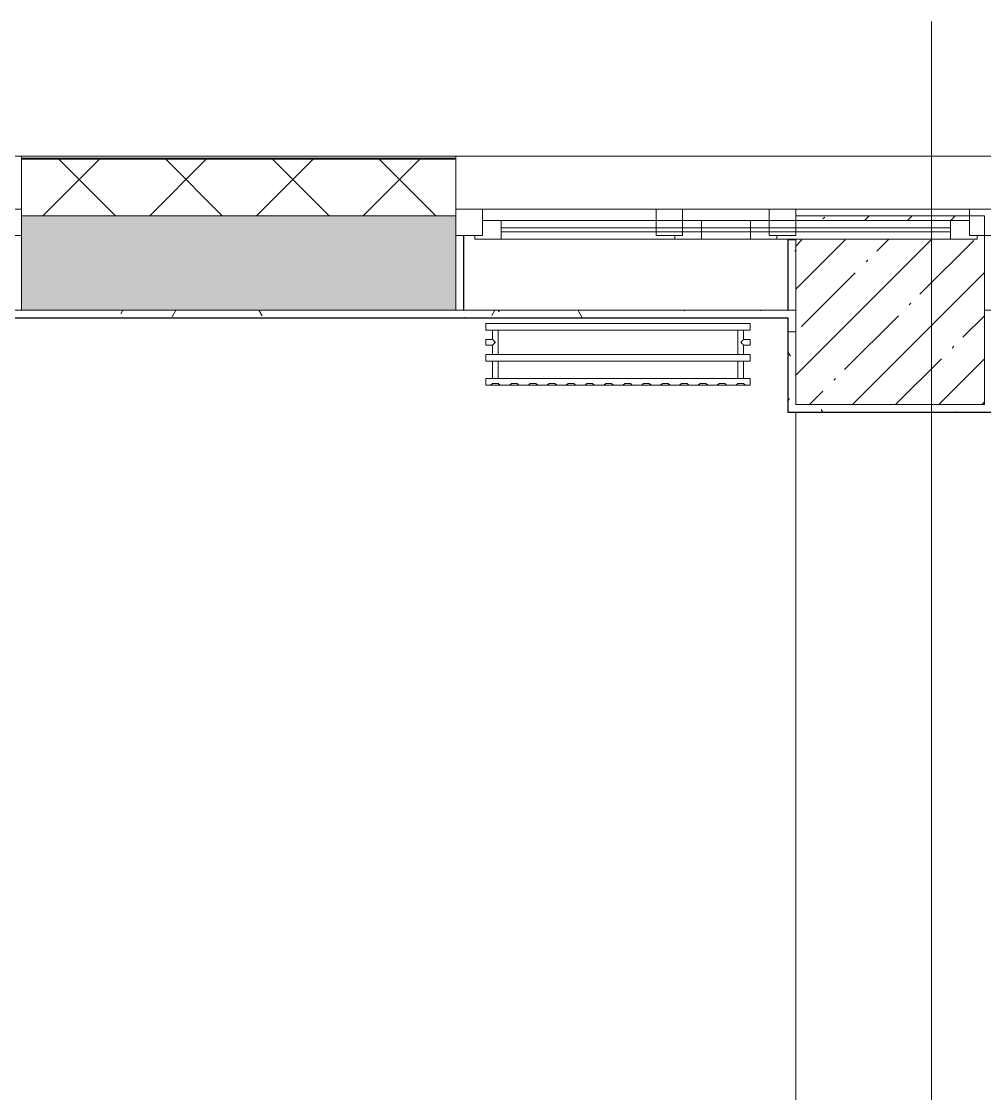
# Model space of a CAD drawing. Header units: millimetres. Extents: x -1113 to 415037, y -3642 to 354837.
# Drawn here: x 402777 to 405328, y 19075 to 21915 of the extents above; entities that cross this region are included whole.
import ezdxf

# ---------------------------------------------------------------- set-up
doc = ezdxf.new("R2010")
doc.units = ezdxf.units.MM
for name, color, linetype, lineweight in [('A-AREA-BNDY', 7, 'Continuous', 5), ('A-FLOR', 7, 'Continuous', 9), ('A-GLAZ', 7, 'Continuous', 9), ('A-GLAZ-1', 7, 'Continuous', 5), ('A-WALL', 7, 'Continuous', 5), ('I-WALL', 7, 'Continuous', 5), ('S-COLS', 7, 'Continuous', 9), ('S-COLS-1', 7, 'Continuous', 5), ('Оси', 7, 'Continuous', 9)]:
    doc.layers.add(name, color=color, linetype=linetype, lineweight=lineweight)
for name, color, linetype, lineweight, true_color in [('A-WALL-1', 9, 'Continuous', 5, 0x808080), ('A-WALL-FNSH-1', 9, 'Continuous', 5, 0x808080), ('M-EQPM-1', 7, 'Continuous', 9, 0xb2b2b2)]:
    doc.layers.add(name, color=color, linetype=linetype, lineweight=lineweight, true_color=true_color)
pattern_1 = [(0, (289227.4, 1e-08), (243.84, 60.96), [20.117, -162.763, 20.117, -162.763, -975.36]), (0, (289227.4, 1e-08), (243.84, 60.96), [-365.76, 20.117, -345.643, 20.117, -162.763, -426.72]), (0, (289227.4, 1e-08), (243.84, 60.96), [-914.4, 20.117, -101.803, 20.117, -284.683]), (120, (289318.84, 30.48), (-174.71291, 180.691634), [20.117, -162.763, 20.117, -162.763, -975.36]), (120, (289318.84, 30.48), (-174.71291, 180.691634), [-365.76, 20.117, -345.643, 20.117, -162.763, -426.72]), (120, (289318.84, 30.48), (-174.71291, 180.691634), [-914.4, 20.117, -101.803, 20.117, -284.683]), (240, (289349.32, 152.4), (-69.12709, -241.651634), [20.117, -162.763, 20.117, -162.763, -975.36]), (240, (289349.32, 152.4), (-69.12709, -241.651634), [-365.76, 20.117, -345.643, 20.117, -162.763, -426.72]), (240, (289349.32, 152.4), (-69.12709, -241.651634), [-914.4, 20.117, -101.803, 20.117, -284.683])]

# ---------------------------------------------------------------- blocks, each defined once
blk = doc.blocks.new('120_Окно_СКБ_1Ст - 120_Окно_СКБ_1Ст 900х2500_h_ с форточкой-22877787-Объем проектирования 3 этажа')
at = {"layer": 'A-GLAZ'}
for p, q in [((-450, -127), (-450, -57)), ((-450, -57), (-380, -57)), ((-380, -57), (-380, -127)), ((380, -127), (380, -57)), ((380, -57), (450, -57)), ((450, -57), (450, -127)), ((380, -87), (-380, -87)), ((-380, -87), (-380, -127)), ((-330, -137), (-330, -87)), ((330, -137), (330, -87)), ((380, -127), (380, -87)), ((-380, -127), (-450, -127)), ((-380, -127), (-400, -127)), ((-400, -127), (-400, -137)), ((-400, -137), (400, -137)), ((400, -137), (-400, -137)), ((450, -127), (380, -127)), ((400, -127), (380, -127)), ((400, -137), (400, -127))]:
    blk.add_line(p, q, dxfattribs=at)
at = {"layer": 'A-GLAZ-1'}
for p, q in [((450, -57), (-450, -57)), ((-330, -107), (330, -107)), ((-430, -127), (-400, -127)), ((330, -117), (-330, -117))]:
    blk.add_line(p, q, dxfattribs=at)
blk = doc.blocks.new('120_Окно_СКБ_2Ст_Фрамуга сверху - 120_Окно_СКБ_2Ст_2300х2500_h_ ДОО-23103760-Объем проектирования 3 этажа')
at = {"layer": 'A-GLAZ'}
for p, q in [((-1150, -127), (-1150, -57)), ((-1150, -57), (-1080, -57)), ((-1080, -57), (-1080, -127)), ((520, -127), (520, -57)), ((520, -57), (590, -57)), ((590, -57), (590, -127)), ((1080, -127), (1080, -57)), ((1080, -57), (1150, -57)), ((1150, -57), (1150, -127)), ((520, -87), (-1080, -87)), ((-1080, -87), (-1080, -127)), ((-1030, -137), (-1030, -87)), ((470, -137), (470, -87)), ((520, -127), (520, -87)), ((1080, -87), (590, -87)), ((590, -87), (590, -127)), ((640, -137), (640, -87)), ((1030, -137), (1030, -87)), ((1080, -127), (1080, -87)), ((-1080, -127), (-1150, -127)), ((-1080, -127), (-1100, -127)), ((-1100, -127), (-1100, -137)), ((-1100, -137), (540, -137)), ((540, -137), (-1100, -137)), ((590, -127), (520, -127)), ((540, -127), (520, -127)), ((540, -137), (540, -127)), ((590, -127), (570, -127)), ((570, -127), (570, -137)), ((570, -137), (1100, -137)), ((1100, -137), (570, -137)), ((1150, -127), (1080, -127)), ((1100, -127), (1080, -127)), ((1100, -137), (1100, -127))]:
    blk.add_line(p, q, dxfattribs=at)
at = {"layer": 'A-GLAZ-1'}
for p, q in [((1150, -57), (-1150, -57)), ((-1080, -57), (1080, -57)), ((-1030, -107), (470, -107)), ((640, -107), (1030, -107)), ((-1130, -127), (-1100, -127)), ((470, -117), (-1030, -117)), ((540, -127), (570, -127)), ((540, -127), (570, -127)), ((1030, -117), (640, -117)), ((1100, -127), (1150, -127))]:
    blk.add_line(p, q, dxfattribs=at)
blk = doc.blocks.new('BSC_Колонна _Прямоугольная - 500х500-23282985-Объем проектирования 3 этажа')
at = {"layer": 'S-COLS-1'}
h = blk.add_hatch(dxfattribs=at)
h.set_pattern_fill('FP_206', color=256, style=0, pattern_type=2)
h.set_pattern_definition([(45, (-115850.45, -21150), (-114.04925, 114.04925), []), (45, (-115736.4, -21150), (-114.04925, 114.04925), [201.613, -40.323, 6.706, -33.617])])
h.paths.add_polyline_path([(-250, -250), (250, -250), (250, 250), (-250, 250), (-250, 238), (210, 238), (210, 198), (230, 198), (230, 188), (-250, 186.3), (-250, 0)])
for p, q in [((250, 250), (-250, 250)), ((-250, 250), (-250, 238)), ((250, -250), (250, 250)), ((-250, 186.3), (-250, -250)), ((-250, -250), (250, -250))]:
    blk.add_line(p, q, dxfattribs=at)
blk = doc.blocks.new('120_Окно_СКБ_1Ст - 120_Окно_СКБ_1Ст 900х2500_h_ с форточкой-V648-Объем проектирования 3 этажа')
at = {"layer": 'A-GLAZ'}
for p, q in [((-450, -127), (-450, -57)), ((-450, -57), (-380, -57)), ((-380, -57), (-380, -127)), ((380, -127), (380, -57)), ((380, -57), (450, -57)), ((450, -57), (450, -127)), ((380, -87), (-380, -87)), ((-380, -87), (-380, -127)), ((-330, -137), (-330, -87)), ((330, -137), (330, -87)), ((380, -127), (380, -87)), ((-380, -127), (-450, -127)), ((-380, -127), (-400, -127)), ((-400, -127), (-400, -137)), ((-400, -137), (400, -137)), ((400, -137), (-400, -137)), ((450, -127), (380, -127)), ((400, -127), (380, -127)), ((400, -137), (400, -127))]:
    blk.add_line(p, q, dxfattribs=at)
at = {"layer": 'A-GLAZ-1'}
for p, q in [((450, -57), (-450, -57)), ((-330, -107), (330, -107)), ((330, -117), (-330, -117)), ((420, -127), (450, -127))]:
    blk.add_line(p, q, dxfattribs=at)
blk = doc.blocks.new('radiator_prado_classic_z_tip_30_po exemplyaru - Classic Z Тип 30-300-31134001-Объем проектирования 3 этажа')
at = {"layer": 'M-EQPM-1'}
for p, q in [((0, 228), (0, 210)), ((700, 228), (0, 228)), ((0, 210), (0, 228)), ((0, 228), (12.5, 228)), ((12.5, 228), (37.5, 228)), ((37.5, 228), (12.5, 228)), ((12.5, 228), (37.5, 228)), ((12.5, 228), (17.5, 223)), ((12.5, 228), (17.5, 223)), ((32.5, 223), (37.5, 228)), ((37.5, 228), (32.5, 223)), ((37.5, 228), (62.5, 228)), ((62.5, 228), (87.5, 228)), ((87.5, 228), (62.5, 228)), ((62.5, 228), (87.5, 228)), ((62.5, 228), (67.5, 223)), ((62.5, 228), (67.5, 223)), ((82.5, 223), (87.5, 228)), ((87.5, 228), (82.5, 223)), ((87.5, 228), (112.5, 228)), ((112.5, 228), (137.5, 228)), ((137.5, 228), (112.5, 228)), ((112.5, 228), (137.5, 228)), ((112.5, 228), (117.5, 223)), ((112.5, 228), (117.5, 223)), ((132.5, 223), (137.5, 228)), ((137.5, 228), (132.5, 223)), ((137.5, 228), (162.5, 228)), ((162.5, 228), (187.5, 228)), ((187.5, 228), (162.5, 228)), ((162.5, 228), (187.5, 228)), ((162.5, 228), (167.5, 223)), ((162.5, 228), (167.5, 223)), ((182.5, 223), (187.5, 228)), ((187.5, 228), (182.5, 223)), ((187.5, 228), (212.5, 228)), ((212.5, 228), (237.5, 228)), ((237.5, 228), (212.5, 228)), ((212.5, 228), (237.5, 228)), ((212.5, 228), (217.5, 223)), ((212.5, 228), (217.5, 223)), ((232.5, 223), (237.5, 228)), ((237.5, 228), (232.5, 223)), ((237.5, 228), (262.5, 228)), ((262.5, 228), (287.5, 228)), ((287.5, 228), (262.5, 228)), ((262.5, 228), (287.5, 228)), ((262.5, 228), (267.5, 223)), ((262.5, 228), (267.5, 223)), ((282.5, 223), (287.5, 228)), ((287.5, 228), (282.5, 223)), ((287.5, 228), (312.5, 228)), ((312.5, 228), (337.5, 228)), ((337.5, 228), (312.5, 228)), ((312.5, 228), (337.5, 228)), ((312.5, 228), (317.5, 223)), ((312.5, 228), (317.5, 223)), ((332.5, 223), (337.5, 228)), ((337.5, 228), (332.5, 223)), ((337.5, 228), (362.5, 228)), ((362.5, 228), (387.5, 228)), ((387.5, 228), (362.5, 228)), ((362.5, 228), (387.5, 228)), ((362.5, 228), (367.5, 223)), ((362.5, 228), (367.5, 223)), ((382.5, 223), (387.5, 228)), ((387.5, 228), (382.5, 223)), ((387.5, 228), (412.5, 228)), ((412.5, 228), (437.5, 228)), ((437.5, 228), (412.5, 228)), ((412.5, 228), (437.5, 228)), ((412.5, 228), (417.5, 223)), ((412.5, 228), (417.5, 223)), ((432.5, 223), (437.5, 228)), ((437.5, 228), (432.5, 223)), ((437.5, 228), (462.5, 228)), ((462.5, 228), (487.5, 228)), ((487.5, 228), (462.5, 228)), ((462.5, 228), (487.5, 228)), ((462.5, 228), (467.5, 223)), ((462.5, 228), (467.5, 223)), ((482.5, 223), (487.5, 228)), ((487.5, 228), (482.5, 223)), ((487.5, 228), (512.5, 228)), ((512.5, 228), (537.5, 228)), ((537.5, 228), (512.5, 228)), ((512.5, 228), (537.5, 228)), ((512.5, 228), (517.5, 223)), ((512.5, 228), (517.5, 223)), ((532.5, 223), (537.5, 228)), ((537.5, 228), (532.5, 223)), ((537.5, 228), (562.5, 228)), ((562.5, 228), (587.5, 228)), ((587.5, 228), (562.5, 228)), ((562.5, 228), (587.5, 228)), ((562.5, 228), (567.5, 223)), ((562.5, 228), (567.5, 223)), ((582.5, 223), (587.5, 228)), ((587.5, 228), (582.5, 223)), ((587.5, 228), (612.5, 228)), ((612.5, 228), (637.5, 228)), ((637.5, 228), (612.5, 228)), ((612.5, 228), (637.5, 228)), ((612.5, 228), (617.5, 223)), ((612.5, 228), (617.5, 223)), ((632.5, 223), (637.5, 228)), ((637.5, 228), (632.5, 223)), ((637.5, 228), (662.5, 228)), ((662.5, 228), (687.5, 228)), ((687.5, 228), (662.5, 228)), ((662.5, 228), (687.5, 228)), ((662.5, 228), (667.5, 223)), ((662.5, 228), (667.5, 223)), ((682.5, 223), (687.5, 228)), ((687.5, 228), (682.5, 223)), ((687.5, 228), (700, 228)), ((700, 210), (700, 228)), ((700, 228), (700, 210)), ((0, 210), (700, 210)), ((17.8, 210), (0, 210)), ((32.5, 223), (17.5, 223)), ((17.5, 223), (32.5, 223)), ((17.5, 210), (17.5, 164)), ((17.5, 210), (17.5, 164)), ((17.8, 210), (17.5, 210)), ((17.5, 210), (17.8, 210)), ((17.8, 210), (17.5, 210)), ((17.5, 210), (32.5, 210)), ((32.2, 210), (17.8, 210)), ((17.8, 210), (32.2, 210)), ((31.5, 210), (17.8, 210)), ((32.2, 210), (31.5, 210)), ((32.5, 210), (32.2, 210)), ((32.2, 210), (32.5, 210)), ((32.5, 210), (32.2, 210)), ((667.8, 210), (32.2, 210)), ((32.5, 164), (32.5, 210)), ((32.5, 164), (32.5, 210)), ((82.5, 223), (67.5, 223)), ((67.5, 223), (82.5, 223)), ((132.5, 223), (117.5, 223)), ((117.5, 223), (132.5, 223)), ((182.5, 223), (167.5, 223)), ((167.5, 223), (182.5, 223)), ((232.5, 223), (217.5, 223)), ((217.5, 223), (232.5, 223)), ((282.5, 223), (267.5, 223)), ((267.5, 223), (282.5, 223)), ((332.5, 223), (317.5, 223)), ((317.5, 223), (332.5, 223)), ((382.5, 223), (367.5, 223)), ((367.5, 223), (382.5, 223)), ((432.5, 223), (417.5, 223)), ((417.5, 223), (432.5, 223)), ((482.5, 223), (467.5, 223)), ((467.5, 223), (482.5, 223)), ((532.5, 223), (517.5, 223)), ((517.5, 223), (532.5, 223)), ((582.5, 223), (567.5, 223)), ((567.5, 223), (582.5, 223)), ((632.5, 223), (617.5, 223)), ((617.5, 223), (632.5, 223)), ((682.5, 223), (667.5, 223)), ((667.5, 223), (682.5, 223)), ((667.5, 210), (667.5, 164)), ((667.5, 210), (667.5, 164)), ((667.8, 210), (667.5, 210)), ((667.5, 210), (682.5, 210)), ((667.8, 210), (667.5, 210)), ((667.5, 210), (667.8, 210)), ((682.2, 210), (667.8, 210)), ((682.2, 210), (667.8, 210)), ((667.8, 210), (682.2, 210)), ((682.5, 210), (682.2, 210)), ((682.5, 210), (682.2, 210)), ((682.2, 210), (682.5, 210)), ((700, 210), (682.2, 210)), ((682.5, 164), (682.5, 210)), ((682.5, 164), (682.5, 210)), ((700, 164), (0, 164)), ((0, 164), (0, 146)), ((0, 146), (0, 164)), ((0, 164), (17.8, 164)), ((0, 146), (700, 146)), ((18.5, 146), (0, 146)), ((17.8, 164), (17.5, 164)), ((17.5, 164), (17.8, 164)), ((17.8, 164), (17.5, 164)), ((17.5, 164), (32.5, 164)), ((17.5, 146), (17.5, 121.5)), ((17.5, 146), (17.5, 121.5)), ((17.5, 146), (18.5, 146)), ((18.5, 146), (17.5, 146)), ((17.5, 146), (18.5, 146)), ((32.5, 146), (17.5, 146)), ((32.2, 164), (17.8, 164)), ((17.8, 164), (21.2, 164)), ((32.2, 164), (17.8, 164)), ((18.5, 146), (32.2, 146)), ((28.7, 146), (18.5, 146)), ((18.5, 146), (32.2, 146)), ((21.2, 164), (26.9, 164)), ((26.9, 164), (30.3, 164)), ((32.2, 146), (28.7, 146)), ((30.3, 164), (32.2, 164)), ((32.5, 164), (32.2, 164)), ((32.2, 164), (32.5, 164)), ((32.5, 164), (32.2, 164)), ((32.2, 164), (667.8, 164)), ((32.2, 146), (32.5, 146)), ((32.5, 146), (32.2, 146)), ((32.2, 146), (32.5, 146)), ((667.8, 146), (32.2, 146)), ((32.5, 82), (32.5, 146)), ((32.5, 82), (32.5, 146)), ((667.8, 164), (667.5, 164)), ((667.5, 164), (682.5, 164)), ((667.8, 164), (667.5, 164)), ((667.5, 164), (667.8, 164)), ((667.5, 146), (667.5, 82)), ((667.5, 146), (667.5, 82)), ((667.5, 146), (667.8, 146)), ((682.5, 146), (667.5, 146)), ((667.5, 146), (667.8, 146)), ((667.8, 146), (667.5, 146)), ((682.2, 164), (667.8, 164)), ((682.2, 164), (667.8, 164)), ((667.8, 164), (682.2, 164)), ((667.8, 146), (681.5, 146)), ((667.8, 146), (671.2, 146)), ((681.5, 146), (667.8, 146)), ((671.2, 146), (673.1, 146)), ((673.1, 146), (681.5, 146)), ((681.5, 146), (682.5, 146)), ((681.5, 146), (682.5, 146)), ((682.5, 146), (681.5, 146)), ((700, 146), (681.5, 146)), ((682.5, 164), (682.2, 164)), ((682.5, 164), (682.2, 164)), ((682.2, 164), (682.5, 164)), ((682.2, 164), (700, 164)), ((682.5, 121.5), (682.5, 146)), ((682.5, 121.5), (682.5, 146)), ((700, 146), (700, 164)), ((700, 164), (700, 146)), ((17.5, 121.5), (0, 121.5)), ((17.5, 121.5), (0, 121.5)), ((0, 121.5), (0, 120.5)), ((0, 106.5), (0, 121.5)), ((0, 120.5), (0, 107.5)), ((0, 120.5), (0, 119.3)), ((0, 114), (0, 120.5)), ((0, 120.5), (0, 120.5)), ((0, 119.3), (0, 117.8)), ((0, 117.8), (0, 114)), ((0, 114), (0, 110.3)), ((0, 107.5), (0, 114)), ((700, 121.5), (682.5, 121.5)), ((700, 121.5), (682.5, 121.5)), ((700, 121.5), (700, 106.5)), ((700, 120.5), (700, 121.5)), ((700, 121.5), (700, 120.5)), ((700, 120.5), (700, 121.5)), ((700, 107.5), (700, 120.5)), ((700, 120.5), (700, 107.5)), ((700, 107.5), (700, 120.5)), ((0, 110.3), (0, 108.7)), ((0, 108.7), (0, 107.5)), ((0, 107.5), (0, 106.5)), ((0, 107.5), (0, 107.5)), ((0, 106.5), (17.5, 106.5)), ((0, 106.5), (17.5, 106.5)), ((17.5, 106.5), (17.5, 82)), ((17.5, 106.5), (17.5, 82)), ((682.5, 82), (682.5, 106.5)), ((682.5, 106.5), (700, 106.5)), ((682.5, 82), (682.5, 106.5)), ((682.5, 106.5), (700, 106.5)), ((700, 106.5), (700, 107.5)), ((700, 107.5), (700, 106.5)), ((700, 106.5), (700, 107.5)), ((700, 82), (0, 82)), ((0, 82), (0, 64)), ((0, 64), (0, 82)), ((0, 82), (18.5, 82)), ((700, 64), (0, 64)), ((0, 64), (700, 64)), ((18.5, 82), (17.5, 82)), ((17.5, 82), (18.5, 82)), ((18.5, 82), (17.5, 82)), ((17.5, 82), (32.5, 82)), ((32.2, 82), (18.5, 82)), ((18.5, 82), (21.2, 82)), ((32.2, 82), (18.5, 82)), ((21.2, 82), (26.9, 82)), ((26.9, 82), (32.2, 82)), ((32.5, 82), (32.2, 82)), ((32.2, 82), (32.5, 82)), ((32.5, 82), (32.2, 82)), ((32.2, 82), (667.8, 82)), ((667.8, 82), (667.5, 82)), ((667.5, 82), (682.5, 82)), ((667.8, 82), (667.5, 82)), ((667.5, 82), (667.8, 82)), ((681.5, 82), (667.8, 82)), ((668.5, 82), (667.8, 82)), ((667.8, 82), (681.5, 82)), ((669.7, 82), (668.5, 82)), ((681.5, 82), (669.7, 82)), ((682.5, 82), (681.5, 82)), ((682.5, 82), (681.5, 82)), ((681.5, 82), (682.5, 82)), ((681.5, 82), (700, 82)), ((700, 64), (700, 82)), ((700, 82), (700, 64))]:
    blk.add_line(p, q, dxfattribs=at)
for points, knots in [([(18.5, 120.5), (18.4, 120.6), (18.3, 120.7), (18.1, 120.9), (17.9, 121.1), (17.8, 121.2), (17.7, 121.3), (17.5, 121.5), (17.5, 121.5), (17.5, 121.5)], [0.7142857, 0.7142857, 0.7142857, 0.7142857, 0.75, 0.7857143, 0.8214286, 0.8571429, 0.8928571, 0.9285714, 1, 1, 1, 1]), ([(17.5, 121.5), (17.5, 121.5), (17.5, 121.5), (17.7, 121.3), (17.8, 121.2), (17.9, 121.1), (18.1, 120.9), (18.3, 120.7), (18.4, 120.6), (18.5, 120.5)], [0, 0, 0, 0, 0.0714286, 0.1071429, 0.1428571, 0.1785714, 0.2142857, 0.25, 0.2857143, 0.2857143, 0.2857143, 0.2857143]), ([(17.5, 121.5), (17.5, 121.5), (17.5, 121.5), (17.7, 121.3), (17.8, 121.2), (17.9, 121.1), (18.1, 120.9), (18.3, 120.7), (18.4, 120.6), (18.5, 120.5)], [0, 0, 0, 0, 0.0714286, 0.1071429, 0.1428571, 0.1785714, 0.2142857, 0.25, 0.2857143, 0.2857143, 0.2857143, 0.2857143]), ([(25, 114), (24.5, 114.5), (23.6, 115.4), (22.4, 116.6), (21.6, 117.4), (21.1, 117.9), (20.8, 118.2), (20.5, 118.5), (20.2, 118.8), (19.8, 119.1), (19.6, 119.4), (19.3, 119.7), (19, 120), (18.7, 120.3), (18.5, 120.5), (18.3, 120.7), (18.1, 120.9), (17.9, 121.1), (17.8, 121.2), (17.7, 121.3), (17.5, 121.5), (17.5, 121.5), (17.5, 121.5)], [0, 0, 0, 0, 0.142857, 0.285714, 0.357143, 0.392857, 0.428571, 0.464286, 0.5, 0.535714, 0.571429, 0.607143, 0.642857, 0.678571, 0.714286, 0.75, 0.785714, 0.821429, 0.857143, 0.892857, 0.928571, 1, 1, 1, 1]), ([(17.5, 106.5), (17.5, 106.5), (17.5, 106.5), (17.7, 106.7), (17.8, 106.8), (17.9, 106.9), (18.1, 107.1), (18.3, 107.3), (18.5, 107.5), (18.7, 107.7), (19, 108), (19.3, 108.3), (19.6, 108.6), (19.8, 108.9), (20.3, 109.3), (20.7, 109.7), (21.1, 110.1), (21.6, 110.6), (22.4, 111.4), (23.6, 112.6), (24.5, 113.5), (25, 114)], [0, 0, 0, 0, 0.071429, 0.107143, 0.142857, 0.178571, 0.214286, 0.25, 0.285714, 0.321429, 0.357143, 0.392857, 0.428571, 0.464286, 0.5, 0.571429, 0.607143, 0.642857, 0.714286, 0.857143, 1, 1, 1, 1]), ([(22.1, 116.9), (21.9, 117.1), (21.6, 117.4), (21.1, 117.9), (20.8, 118.2), (20.5, 118.5), (20.2, 118.8), (19.9, 119.2), (19.7, 119.3), (19.6, 119.4)], [0.2857143, 0.2857143, 0.2857143, 0.2857143, 0.3571429, 0.3928571, 0.4285714, 0.4642857, 0.5, 0.5357143, 0.5714286, 0.5714286, 0.5714286, 0.5714286]), ([(19.6, 119.4), (19.7, 119.3), (19.9, 119.2), (20.3, 118.7), (20.7, 118.3), (21.1, 117.9), (21.6, 117.4), (21.9, 117.1), (22.1, 116.9)], [0.4285714, 0.4285714, 0.4285714, 0.4285714, 0.4642857, 0.5, 0.5714286, 0.6071429, 0.6428571, 0.7142857, 0.7142857, 0.7142857, 0.7142857]), ([(19.6, 119.4), (19.7, 119.3), (19.8, 119.1), (20.3, 118.7), (20.6, 118.4), (20.8, 118.2)], [0.4285714, 0.4285714, 0.4285714, 0.4285714, 0.4642857, 0.5, 0.5714286, 0.5714286, 0.5714286, 0.5714286]), ([(20.8, 118.2), (20.9, 118.1), (21.1, 117.9), (21.6, 117.4), (21.9, 117.1), (22.1, 116.9)], [0.5714286, 0.5714286, 0.5714286, 0.5714286, 0.6071429, 0.6428571, 0.7142857, 0.7142857, 0.7142857, 0.7142857]), ([(675, 114), (675.5, 114.5), (676.4, 115.4), (677.6, 116.6), (678.4, 117.4), (678.9, 117.9), (679.2, 118.2), (679.5, 118.5), (679.8, 118.8), (680.1, 119.2), (680.4, 119.4), (680.7, 119.7), (681, 120), (681.3, 120.3), (681.5, 120.5), (681.7, 120.7), (681.9, 120.9), (682.1, 121.1), (682.2, 121.2), (682.3, 121.3), (682.5, 121.5), (682.5, 121.5), (682.5, 121.5)], [0, 0, 0, 0, 0.142857, 0.285714, 0.357143, 0.392857, 0.428571, 0.464286, 0.5, 0.535714, 0.571429, 0.607143, 0.642857, 0.678571, 0.714286, 0.75, 0.785714, 0.821429, 0.857143, 0.892857, 0.928571, 1, 1, 1, 1]), ([(682.5, 106.5), (682.5, 106.5), (682.5, 106.5), (682.3, 106.7), (682.2, 106.8), (682.1, 106.9), (681.9, 107.1), (681.7, 107.3), (681.5, 107.5), (681.3, 107.7), (681, 108), (680.7, 108.3), (680.4, 108.6), (680.1, 108.8), (679.7, 109.3), (679.3, 109.7), (678.9, 110.1), (678.4, 110.6), (677.6, 111.4), (676.4, 112.6), (675.5, 113.5), (675, 114)], [0, 0, 0, 0, 0.071429, 0.107143, 0.142857, 0.178571, 0.214286, 0.25, 0.285714, 0.321429, 0.357143, 0.392857, 0.428571, 0.464286, 0.5, 0.571429, 0.607143, 0.642857, 0.714286, 0.857143, 1, 1, 1, 1]), ([(680.4, 119.4), (680.3, 119.3), (680.1, 119.2), (679.7, 118.7), (679.3, 118.3), (678.9, 117.9), (678.4, 117.4), (678.1, 117.1), (677.9, 116.9)], [0.4285714, 0.4285714, 0.4285714, 0.4285714, 0.4642857, 0.5, 0.5714286, 0.6071429, 0.6428571, 0.7142857, 0.7142857, 0.7142857, 0.7142857]), ([(677.9, 116.9), (678.1, 117.1), (678.4, 117.4), (678.9, 117.9), (679.2, 118.2), (679.5, 118.5), (679.8, 118.8), (680.1, 119.2), (680.3, 119.3), (680.4, 119.4)], [0.2857143, 0.2857143, 0.2857143, 0.2857143, 0.3571429, 0.3928571, 0.4285714, 0.4642857, 0.5, 0.5357143, 0.5714286, 0.5714286, 0.5714286, 0.5714286]), ([(679.2, 118.2), (679.1, 118.1), (678.9, 117.9), (678.4, 117.4), (678.1, 117.1), (677.9, 116.9)], [0.5714286, 0.5714286, 0.5714286, 0.5714286, 0.6071429, 0.6428571, 0.7142857, 0.7142857, 0.7142857, 0.7142857]), ([(680.4, 119.4), (680.3, 119.3), (680.1, 119.2), (679.7, 118.7), (679.4, 118.4), (679.2, 118.2)], [0.4285714, 0.4285714, 0.4285714, 0.4285714, 0.4642857, 0.5, 0.5714286, 0.5714286, 0.5714286, 0.5714286]), ([(682.5, 121.5), (682.5, 121.5), (682.5, 121.5), (682.3, 121.3), (682.2, 121.2), (682.1, 121.1), (681.9, 120.9), (681.7, 120.7), (681.6, 120.6), (681.5, 120.5)], [0, 0, 0, 0, 0.0714286, 0.1071429, 0.1428571, 0.1785714, 0.2142857, 0.25, 0.2857143, 0.2857143, 0.2857143, 0.2857143]), ([(682.5, 121.5), (682.5, 121.5), (682.5, 121.5), (682.3, 121.3), (682.2, 121.2), (682.1, 121.1), (681.9, 120.9), (681.7, 120.7), (681.6, 120.6), (681.5, 120.5)], [0, 0, 0, 0, 0.0714286, 0.1071429, 0.1428571, 0.1785714, 0.2142857, 0.25, 0.2857143, 0.2857143, 0.2857143, 0.2857143]), ([(681.5, 120.5), (681.6, 120.6), (681.7, 120.7), (681.9, 120.9), (682.1, 121.1), (682.2, 121.2), (682.3, 121.3), (682.5, 121.5), (682.5, 121.5), (682.5, 121.5)], [0.7142857, 0.7142857, 0.7142857, 0.7142857, 0.75, 0.7857143, 0.8214286, 0.8571429, 0.8928571, 0.9285714, 1, 1, 1, 1]), ([(17.5, 106.5), (17.5, 106.5), (17.5, 106.5), (17.7, 106.7), (17.8, 106.8), (17.9, 106.9), (18.1, 107.1), (18.3, 107.3), (18.4, 107.4), (18.5, 107.5)], [0, 0, 0, 0, 0.0714286, 0.1071429, 0.1428571, 0.1785714, 0.2142857, 0.25, 0.2857143, 0.2857143, 0.2857143, 0.2857143]), ([(18.5, 107.5), (18.4, 107.4), (18.3, 107.3), (18.1, 107.1), (17.9, 106.9), (17.8, 106.8), (17.7, 106.7), (17.5, 106.5), (17.5, 106.5), (17.5, 106.5)], [0.7142857, 0.7142857, 0.7142857, 0.7142857, 0.75, 0.7857143, 0.8214286, 0.8571429, 0.8928571, 0.9285714, 1, 1, 1, 1]), ([(18.5, 107.5), (18.4, 107.4), (18.3, 107.3), (18.1, 107.1), (17.9, 106.9), (17.8, 106.8), (17.7, 106.7), (17.5, 106.5), (17.5, 106.5), (17.5, 106.5)], [0.7142857, 0.7142857, 0.7142857, 0.7142857, 0.75, 0.7857143, 0.8214286, 0.8571429, 0.8928571, 0.9285714, 1, 1, 1, 1]), ([(19.6, 108.6), (19.7, 108.7), (19.9, 108.8), (20.3, 109.3), (20.7, 109.7), (21.1, 110.1), (21.6, 110.6), (21.9, 110.9), (22.1, 111.1)], [0.4285714, 0.4285714, 0.4285714, 0.4285714, 0.4642857, 0.5, 0.5714286, 0.6071429, 0.6428571, 0.7142857, 0.7142857, 0.7142857, 0.7142857]), ([(22.1, 111.1), (21.9, 110.9), (21.6, 110.6), (21.1, 110.1), (20.8, 109.8), (20.5, 109.5), (20.2, 109.2), (19.9, 108.8), (19.7, 108.7), (19.6, 108.6)], [0.2857143, 0.2857143, 0.2857143, 0.2857143, 0.3571429, 0.3928571, 0.4285714, 0.4642857, 0.5, 0.5357143, 0.5714286, 0.5714286, 0.5714286, 0.5714286]), ([(22.1, 111.1), (21.9, 110.9), (21.6, 110.6), (21.1, 110.1), (20.9, 109.9), (20.8, 109.8)], [0.2857143, 0.2857143, 0.2857143, 0.2857143, 0.3571429, 0.3928571, 0.4285714, 0.4285714, 0.4285714, 0.4285714]), ([(677.9, 111.1), (678.1, 110.9), (678.4, 110.6), (678.9, 110.1), (679.2, 109.8), (679.5, 109.5), (679.8, 109.2), (680.1, 108.8), (680.3, 108.7), (680.4, 108.6)], [0.2857143, 0.2857143, 0.2857143, 0.2857143, 0.3571429, 0.3928571, 0.4285714, 0.4642857, 0.5, 0.5357143, 0.5714286, 0.5714286, 0.5714286, 0.5714286]), ([(677.9, 111.1), (678.1, 110.9), (678.4, 110.6), (678.9, 110.1), (679.2, 109.8), (679.5, 109.5), (679.8, 109.2), (680.1, 108.8), (680.3, 108.7), (680.4, 108.6)], [0.2857143, 0.2857143, 0.2857143, 0.2857143, 0.3571429, 0.3928571, 0.4285714, 0.4642857, 0.5, 0.5357143, 0.5714286, 0.5714286, 0.5714286, 0.5714286]), ([(680.4, 108.6), (680.3, 108.7), (680.1, 108.8), (679.7, 109.3), (679.3, 109.7), (678.9, 110.1), (678.4, 110.6), (678.1, 110.9), (677.9, 111.1)], [0.4285714, 0.4285714, 0.4285714, 0.4285714, 0.4642857, 0.5, 0.5714286, 0.6071429, 0.6428571, 0.7142857, 0.7142857, 0.7142857, 0.7142857]), ([(681.5, 107.5), (681.6, 107.4), (681.7, 107.3), (681.9, 107.1), (682.1, 106.9), (682.2, 106.8), (682.3, 106.7), (682.5, 106.5), (682.5, 106.5), (682.5, 106.5)], [0.7142857, 0.7142857, 0.7142857, 0.7142857, 0.75, 0.7857143, 0.8214286, 0.8571429, 0.8928571, 0.9285714, 1, 1, 1, 1]), ([(681.5, 107.5), (681.6, 107.4), (681.7, 107.3), (681.9, 107.1), (682.1, 106.9), (682.2, 106.8), (682.3, 106.7), (682.5, 106.5), (682.5, 106.5), (682.5, 106.5)], [0.7142857, 0.7142857, 0.7142857, 0.7142857, 0.75, 0.7857143, 0.8214286, 0.8571429, 0.8928571, 0.9285714, 1, 1, 1, 1]), ([(682.5, 106.5), (682.5, 106.5), (682.5, 106.5), (682.3, 106.7), (682.2, 106.8), (682.1, 106.9), (681.9, 107.1), (681.7, 107.3), (681.6, 107.4), (681.5, 107.5)], [0, 0, 0, 0, 0.0714286, 0.1071429, 0.1428571, 0.1785714, 0.2142857, 0.25, 0.2857143, 0.2857143, 0.2857143, 0.2857143])]:
    blk.add_open_spline(points, degree=3, knots=knots, dxfattribs=at)
for points in [[(19.6, 119.4), (19.5, 119.5), (19.3, 119.7), (19, 120), (18.7, 120.3), (18.6, 120.4), (18.5, 120.5)], [(18.5, 120.5), (18.6, 120.4), (18.7, 120.3), (19, 120), (19.3, 119.7), (19.5, 119.5), (19.6, 119.4)], [(18.5, 120.5), (18.6, 120.4), (18.7, 120.3), (19, 120), (19.3, 119.7), (19.5, 119.5), (19.6, 119.4)], [(25, 114), (24.5, 114.5), (23.6, 115.4), (22.6, 116.4), (22.1, 116.9)], [(22.1, 116.9), (22.6, 116.4), (23.6, 115.4), (24.5, 114.5), (25, 114)], [(22.1, 116.9), (22.6, 116.4), (23.6, 115.4), (24.5, 114.5), (25, 114)], [(22.1, 111.1), (22.6, 111.6), (23.6, 112.6), (24.5, 113.5), (25, 114)], [(25, 114), (24.5, 113.5), (23.6, 112.6), (22.6, 111.6), (22.1, 111.1)], [(25, 114), (24.5, 113.5), (23.6, 112.6), (22.6, 111.6), (22.1, 111.1)], [(677.9, 116.9), (677.4, 116.4), (676.4, 115.4), (675.5, 114.5), (675, 114)], [(677.9, 116.9), (677.4, 116.4), (676.4, 115.4), (675.5, 114.5), (675, 114)], [(675, 114), (675.5, 114.5), (676.4, 115.4), (677.4, 116.4), (677.9, 116.9)], [(675, 114), (675.5, 113.5), (676.4, 112.6), (677.4, 111.6), (677.9, 111.1)], [(675, 114), (675.5, 113.5), (676.4, 112.6), (677.4, 111.6), (677.9, 111.1)], [(677.9, 111.1), (677.4, 111.6), (676.4, 112.6), (675.5, 113.5), (675, 114)], [(681.5, 120.5), (681.4, 120.4), (681.3, 120.3), (681, 120), (680.7, 119.7), (680.5, 119.5), (680.4, 119.4)], [(681.5, 120.5), (681.4, 120.4), (681.3, 120.3), (681, 120), (680.7, 119.7), (680.5, 119.5), (680.4, 119.4)], [(680.4, 119.4), (680.5, 119.5), (680.7, 119.7), (681, 120), (681.3, 120.3), (681.4, 120.4), (681.5, 120.5)], [(18.5, 107.5), (18.6, 107.6), (18.7, 107.7), (19, 108), (19.3, 108.3), (19.5, 108.5), (19.6, 108.6)], [(19.6, 108.6), (19.5, 108.5), (19.3, 108.3), (19, 108), (18.7, 107.7), (18.6, 107.6), (18.5, 107.5)], [(19.6, 108.6), (19.5, 108.5), (19.3, 108.3), (19, 108), (18.7, 107.7), (18.6, 107.6), (18.5, 107.5)], [(20.8, 109.8), (20.7, 109.7), (20.5, 109.5), (20.2, 109.2), (19.8, 108.9), (19.7, 108.7), (19.6, 108.6)], [(680.4, 108.6), (680.5, 108.5), (680.7, 108.3), (681, 108), (681.3, 107.7), (681.4, 107.6), (681.5, 107.5)], [(680.4, 108.6), (680.5, 108.5), (680.7, 108.3), (681, 108), (681.3, 107.7), (681.4, 107.6), (681.5, 107.5)], [(681.5, 107.5), (681.4, 107.6), (681.3, 107.7), (681, 108), (680.7, 108.3), (680.5, 108.5), (680.4, 108.6)]]:
    blk.add_open_spline(points, degree=3, dxfattribs=at)

msp = doc.modelspace()

# ---------------------------------------------------------------- hatches: boundary and pattern name
at = {"layer": 'A-WALL'}
h = msp.add_hatch(dxfattribs=at)
h.set_pattern_fill('FP_24', color=256, style=0, pattern_type=2)
h.set_pattern_definition([(45, (289227.4, 1e-08), (-141.42136, 141.42136), []), (135, (289227.4, 1e-08), (-141.42136, -141.42136), [])])
h.paths.add_polyline_path([(397635.3, 21400), (398277.9, 21400), (398277.9, 21550), (396977.9, 21550), (396977.9, 21400)])
h.paths.add_polyline_path([(393877.6, 21400), (393877.6, 21550), (392677.4, 21550), (392677.4, 21400), (393284.2, 21400)])
h.paths.add_polyline_path([(395277.4, 21400), (396077.9, 21400), (396077.9, 21550), (394777.6, 21550), (394777.6, 21400)])
h.paths.add_polyline_path([(389887.4, 21400), (390377.4, 21400), (390377.4, 21550), (385837.4, 21550), (385837.4, 21400), (389807.4, 21400)])
h.paths.add_polyline_path([(399177.9, 21400), (400477.4, 21400), (400477.4, 21550), (399177.9, 21550)])
h.paths.add_polyline_path([(382537.4, 21400), (382537.4, 21550), (382517.4, 21550), (382517.4, 21400)])
h.paths.add_polyline_path([(414057.4, 21400), (414457.4, 21400), (414457.4, 21550), (409377.6, 21550), (409377.6, 21400), (412864.2, 21400)])
h.paths.add_polyline_path([(406227.9, 21400), (406227.9, 21550), (405357.9, 21550), (405357.9, 21400)])
h.paths.add_polyline_path([(402777.4, 21400), (403927.9, 21400), (403927.9, 21550), (402777.4, 21550)])
h.paths.add_polyline_path([(407127.9, 21400), (408477.6, 21400), (408477.6, 21550), (407127.9, 21550)])
at = {"layer": 'I-WALL'}
h = msp.add_hatch(dxfattribs=at)
h.set_pattern_fill('FP_1', color=256, style=0, pattern_type=2)
h.set_pattern_definition([(45, (289227.4, 1e-08), (-114.04925, 114.04925), []), (45, (289341.45, 1e-08), (-114.04925, 114.04925), [201.612, -40.322, 6.706, -33.617])])
h.paths.add_polyline_path([(400477.4, 21150), (400477.4, 21400), (400277.4, 21400), (400277.4, 21150), (400354.8, 21150)])
h.paths.add_polyline_path([(410077.4, 21150), (410267.4, 21150), (410267.4, 21400), (410077.4, 21400), (410077.4, 21203.4)])
h.paths.add_polyline_path([(397091.4, 21150), (398277.9, 21150), (398277.9, 21400), (396977.9, 21400), (396977.9, 21150)])
h.paths.add_polyline_path([(402777.4, 21150), (403927.9, 21150), (403927.9, 21400), (402777.4, 21400), (402777.4, 21336.3)])
h.paths.add_polyline_path([(408477.6, 21150), (408477.6, 21400), (407127.9, 21400), (407127.9, 21150), (407425.3, 21150)])
h.paths.add_polyline_path([(399177.9, 21150), (399577.4, 21151.7), (399577.4, 21400), (399177.9, 21400), (399177.9, 21336.3)])
h.paths.add_polyline_path([(406227.9, 21150), (406227.9, 21400), (405357.9, 21400), (405357.9, 21150)])
h.paths.add_polyline_path([(393877.6, 21150), (393877.6, 21400), (392677.4, 21400), (392677.4, 21150), (393828.1, 21150)])
h.paths.add_polyline_path([(395277.4, 21150), (396077.9, 21150), (396077.9, 21400), (395277.4, 21400), (395277.4, 21336.3)])
h.paths.add_polyline_path([(390377.4, 21150), (390377.4, 21400), (390027.4, 21400), (390027.4, 21150), (390347.4, 21150)])
h = msp.add_hatch(dxfattribs=at)
h.set_pattern_fill('FP_191', color=256, style=0, pattern_type=2)
h.set_pattern_definition(pattern_1)
h.paths.add_polyline_path([(404807.9, 21150), (404827.9, 21150), (404827.9, 21338), (404807.9, 21336.3)])
h = msp.add_hatch(dxfattribs=at)
h.set_pattern_fill('FP_191', color=256, style=0, pattern_type=2)
h.set_pattern_definition(pattern_1)
h.paths.add_polyline_path([(404806.9, 21130), (404807.9, 21150), (400297.4, 21150), (400297.4, 21130), (404705.9, 21130)])
h = msp.add_hatch(dxfattribs=at)
h.set_pattern_fill('FP_191', color=256, style=0, pattern_type=2)
h.set_pattern_definition(pattern_1)
h.paths.add_polyline_path([(404827.9, 20900), (404827.9, 21150), (404807.9, 21150), (404807.9, 20900)])
h = msp.add_hatch(dxfattribs=at)
h.set_pattern_fill('FP_191', color=256, style=0, pattern_type=2)
h.set_pattern_definition(pattern_1)
h.paths.add_polyline_path([(405327.9, 20880), (405327.9, 20900), (404807.9, 20900), (404807.9, 20880), (405326.4, 20880)])

# ---------------------------------------------------------------- linework, layer by layer
at = {"layer": 'A-AREA-BNDY', "flags": 128}
msp.add_lwpolyline([(410436.4, 19121), (410436.4, 21129), (410098.4, 21129), (410098.4, 20879), (409356.6, 20879), (409356.6, 21129), (405348.9, 21129), (405348.9, 20879), (404806.9, 20879), (404806.9, 21129), (400298.4, 21129), (400298.4, 13621), (404806.4, 13621), (404806.4, 14101), (406528.9, 14101), (406528.9, 13621), (410136.4, 13621), (410136.4, 13921), (410416.4, 13921), (410416.4, 18579), (410136.4, 18579), (410136.4, 19121)], close=True, dxfattribs=at)
at = {"layer": 'A-FLOR'}
for p, q in [((400297.4, 21130), (404806.9, 21130)), ((404807.9, 21130), (404807.9, 20880)), ((404807.9, 20880), (405347.9, 20880)), ((404827.9, 14101), (404827.9, 20880))]:
    msp.add_line(p, q, dxfattribs=at)
at = {"layer": 'A-WALL'}
for p, q in [((400477.4, 21558), (402777.4, 21558)), ((403927.9, 21553), (402777.4, 21553)), ((403927.9, 21550), (402777.4, 21550)), ((403927.9, 21558), (405357.9, 21558)), ((403927.9, 21400), (402777.4, 21400))]:
    msp.add_line(p, q, dxfattribs=at)
at = {"layer": 'A-WALL-1'}
for p, q in [((402777.4, 21550), (402777.4, 21150)), ((403927.9, 21550), (403927.9, 21150)), ((403947.9, 21348), (403927.9, 21348)), ((403947.9, 21150), (403947.9, 21348)), ((404807.9, 21336.3), (404807.9, 21150)), ((404827.9, 21150), (400277.4, 21150)), ((403927.9, 21150), (403947.9, 21150)), ((404807.9, 21150), (404827.9, 21150)), ((409377.4, 21150), (405327.9, 21150)), ((400477.4, 21130), (404807.9, 21130))]:
    msp.add_line(p, q, dxfattribs=at)
at = {"layer": 'A-WALL-FNSH-1'}
for p, q in [((403927.9, 21558), (402777.4, 21558)), ((402777.4, 21558), (402777.4, 21550)), ((403927.9, 21550), (403927.9, 21558)), ((403948.9, 21348), (403947.9, 21348)), ((403948.9, 21150), (403948.9, 21348)), ((404806.9, 21336.3), (404806.9, 21150)), ((403947.9, 21150), (403948.9, 21150)), ((404806.9, 21150), (404807.9, 21150)), ((402777.4, 21130), (402777.4, 21129)), ((402777.4, 21129), (403927.9, 21129)), ((403927.9, 21129), (403927.9, 21130)), ((404806.9, 21129), (404806.9, 20879)), ((404806.9, 20879), (405348.9, 20879))]:
    msp.add_line(p, q, dxfattribs=at)
at = {"layer": 'I-WALL'}
for p, q in [((402777.4, 21129), (400477.4, 21129)), ((404806.9, 21129), (403927.9, 21129)), ((404806.9, 21129), (404806.9, 21130))]:
    msp.add_line(p, q, dxfattribs=at)
at = {"layer": 'Оси'}
msp.add_lwpolyline([(405187.4, -1906.3), (405187.4, 3093.7), (405187.4, 16915.1), (405187.4, 21915.1)], dxfattribs=at)

# ---------------------------------------------------------------- block references
at = {"layer": 'A-GLAZ', "color": 3}
for name, p in [('120_Окно_СКБ_2Ст_Фрамуга сверху - 120_Окно_СКБ_2Ст_2300х2500_h_ ДОО-23103760-Объем проектирования 3 этажа', (401627.4, 21475)), ('120_Окно_СКБ_1Ст - 120_Окно_СКБ_1Ст 900х2500_h_ с форточкой-22877787-Объем проектирования 3 этажа', (404377.9, 21475)), ('120_Окно_СКБ_1Ст - 120_Окно_СКБ_1Ст 900х2500_h_ с форточкой-V648-Объем проектирования 3 этажа', (404907.9, 21475))]:
    msp.add_blockref(name, p, dxfattribs=at)
at = {"layer": 'M-EQPM-1', "rotation": 180}
msp.add_blockref('radiator_prado_classic_z_tip_30_po exemplyaru - Classic Z Тип 30-300-31134001-Объем проектирования 3 этажа', (404707.4, 21179), dxfattribs=at)
at = {"layer": 'S-COLS'}
msp.add_blockref('BSC_Колонна _Прямоугольная - 500х500-23282985-Объем проектирования 3 этажа', (405077.9, 21150), dxfattribs=at)

doc.saveas('drawing.dxf')
